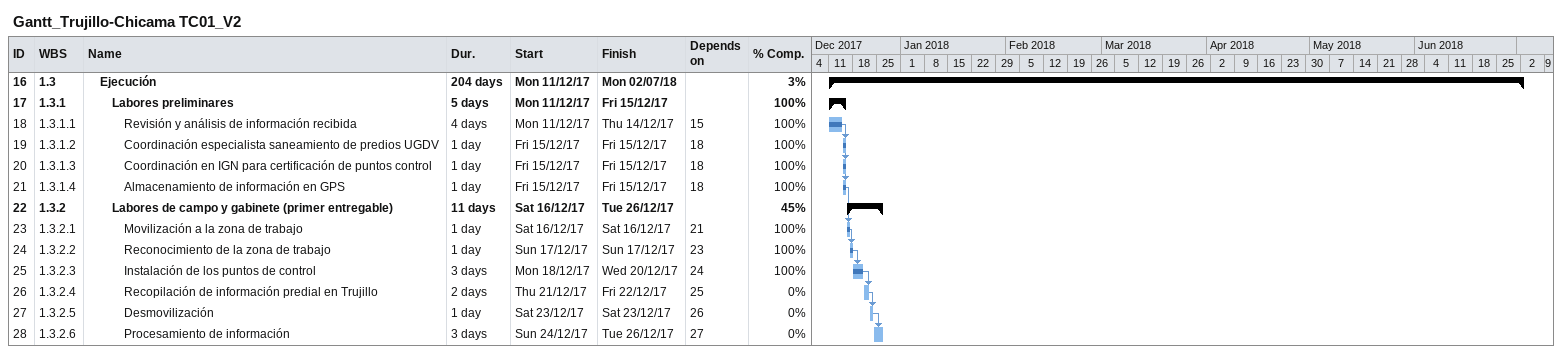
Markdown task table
Gantt_Trujillo-Chicama TC01_V2

| ID | WBS | Task | Duration | Start | Finish | Predecessors | % complete |
|---|---|---|---|---|---|---|---|
| 16 | 1.3 | **Ejecución** | 204d | 2017-12-11 | 2018-07-02 |  | 3 |
| 17 | 1.3.1 | **Labores preliminares** | 5d | 2017-12-11 | 2017-12-15 |  | 100 |
| 18 | 1.3.1.1 | Revisión y análisis de información recibida | 4d | 2017-12-11 | 2017-12-14 | 15 | 100 |
| 19 | 1.3.1.2 | Coordinación especialista saneamiento de predios UGDV | 1d | 2017-12-15 | 2017-12-15 | 18 | 100 |
| 20 | 1.3.1.3 | Coordinación en IGN para certificación de puntos control | 1d | 2017-12-15 | 2017-12-15 | 18 | 100 |
| 21 | 1.3.1.4 | Almacenamiento de información en GPS | 1d | 2017-12-15 | 2017-12-15 | 18 | 100 |
| 22 | 1.3.2 | **Labores de campo y gabinete (primer entregable)** | 11d | 2017-12-16 | 2017-12-26 |  | 45 |
| 23 | 1.3.2.1 | Movilización a la zona de trabajo | 1d | 2017-12-16 | 2017-12-16 | 21 | 100 |
| 24 | 1.3.2.2 | Reconocimiento de la zona de trabajo | 1d | 2017-12-17 | 2017-12-17 | 23 | 100 |
| 25 | 1.3.2.3 | Instalación de los puntos de control | 3d | 2017-12-18 | 2017-12-20 | 24 | 100 |
| 26 | 1.3.2.4 | Recopilación de información predial en Trujillo | 2d | 2017-12-21 | 2017-12-22 | 25 | 0 |
| 27 | 1.3.2.5 | Desmovilización | 1d | 2017-12-23 | 2017-12-23 | 26 | 0 |
| 28 | 1.3.2.6 | Procesamiento de información | 3d | 2017-12-24 | 2017-12-26 | 27 | 0 |
